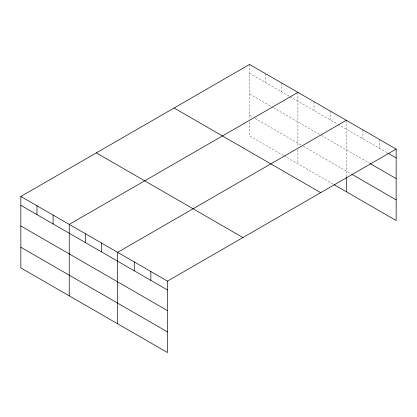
<?xml version="1.0" encoding="UTF-8"?>
<svg xmlns="http://www.w3.org/2000/svg" width="417" height="417" viewBox="0 0 417 417"><rect width="100%" height="100%" fill="white"/><g stroke="black" fill="none" stroke-linecap="round" stroke-linejoin="round"><path stroke-width="0.31" stroke-dasharray="2.08 1.56" d="M249.533 73.293L289.575 96.41M290.128 96.728L337.4 124.021M337.958 124.344L387.289 152.825M249.533 93.945L272.89 107.435M273.448 107.753L320.72 135.045M321.272 135.369L369.561 163.245M249.533 115.228L252.869 117.156M255.095 118.438L301.251 145.09M303.477 146.372L351.286 173.972M283.456 155.468L249.533 135.885L249.533 121.681M284.013 155.791L333.506 184.366M379.533 139.497L379.533 148.348M362.915 129.901L362.915 138.752M346.298 120.31L346.298 176.907M330.17 110.995L330.17 119.851M314.043 101.685L314.043 110.536M297.915 92.376L297.915 147.034M297.915 149.614L297.915 163.818M281.788 83.061L281.788 91.912M265.66 73.752L265.66 82.602M249.533 64.442L249.533 119.1"/><path stroke-width="0.63" d="M20.85 196.47L167.467 281.115L167.467 352.558L20.85 267.912L20.85 196.47L249.533 64.442L396.15 149.088L396.15 220.53L334.064 184.689M297.915 92.376L69.232 224.403L69.232 295.846M346.298 120.31L117.62 252.337L117.62 323.78M167.467 281.115L396.15 149.088M387.841 153.143L396.15 157.939M370.119 163.568L396.15 178.596M351.839 174.296L396.15 199.879M174.066 108.008L320.683 192.659M96.317 152.898L242.934 237.549M20.85 205.32L167.467 289.971M20.85 225.972L167.467 310.623M20.85 247.255L167.467 331.906M346.298 177.553L346.298 191.752M150.85 271.524L150.85 280.375M134.238 261.928L134.238 270.784M101.493 243.022L101.493 251.878M85.36 233.713L85.36 242.564M53.105 215.089L53.105 223.945M36.977 205.779L36.977 214.63"/></g></svg>
